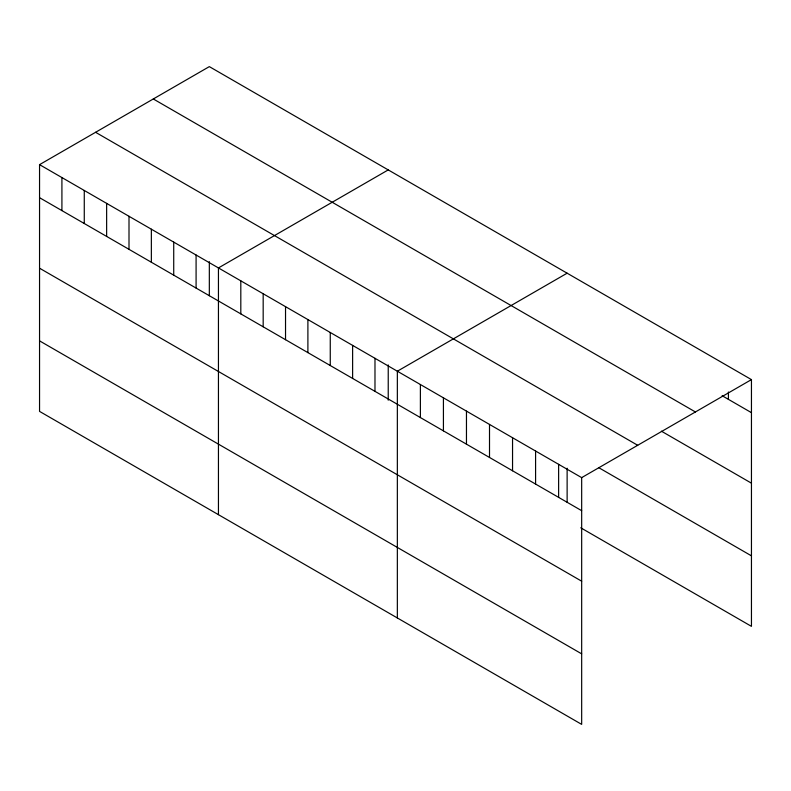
<?xml version="1.0" encoding="UTF-8"?>
<svg xmlns="http://www.w3.org/2000/svg" width="791" height="791" viewBox="0 0 791 791"><rect width="100%" height="100%" fill="white"/><g stroke="black" fill="none" stroke-linecap="round" stroke-linejoin="round"><path stroke-width="1.19" d="M39.55 164.647L581.672 477.635L581.672 724.378L39.55 411.389L39.55 164.647L209.328 66.622L751.45 379.611L751.45 626.353L580.742 527.795M388.233 169.907L218.445 267.931L218.445 514.674M567.127 273.192L397.349 371.216L397.349 617.959M581.672 477.635L751.45 379.611M722.124 395.718L751.45 412.655M153.306 98.974L695.418 411.963M661.385 431.174L751.45 483.172M95.582 132.295L637.694 445.284M598.55 467.55L751.45 555.836M39.55 197.691L581.672 510.679M39.55 268.208L581.672 581.197M39.55 340.862L581.672 653.85M728.412 392.01L728.412 399.346M567.127 468.223L567.127 502.305M558.624 464.337L558.624 497.371M535.586 451.028L535.586 484.072M512.548 437.73L512.548 470.774M489.51 424.431L489.51 457.465M466.463 411.122L466.463 444.166M443.425 397.824L443.425 430.868M420.387 384.525L420.387 417.559M388.233 364.938L388.233 400.197M374.983 358.313L374.983 391.347M352.618 345.4L352.618 378.434M330.262 332.487L330.262 365.531M307.897 319.574L307.897 352.618M285.531 306.661L285.531 339.705M263.176 293.758L263.176 326.792M240.81 280.845L240.81 313.879M209.328 261.653L209.328 295.735M196.089 255.018L196.089 288.062M173.723 242.115L173.723 275.149M151.358 229.202L151.358 262.236M129.002 216.289L129.002 249.333M106.637 203.376L106.637 236.42M84.271 190.473L84.271 223.507M61.916 177.56L61.916 210.594"/></g></svg>
